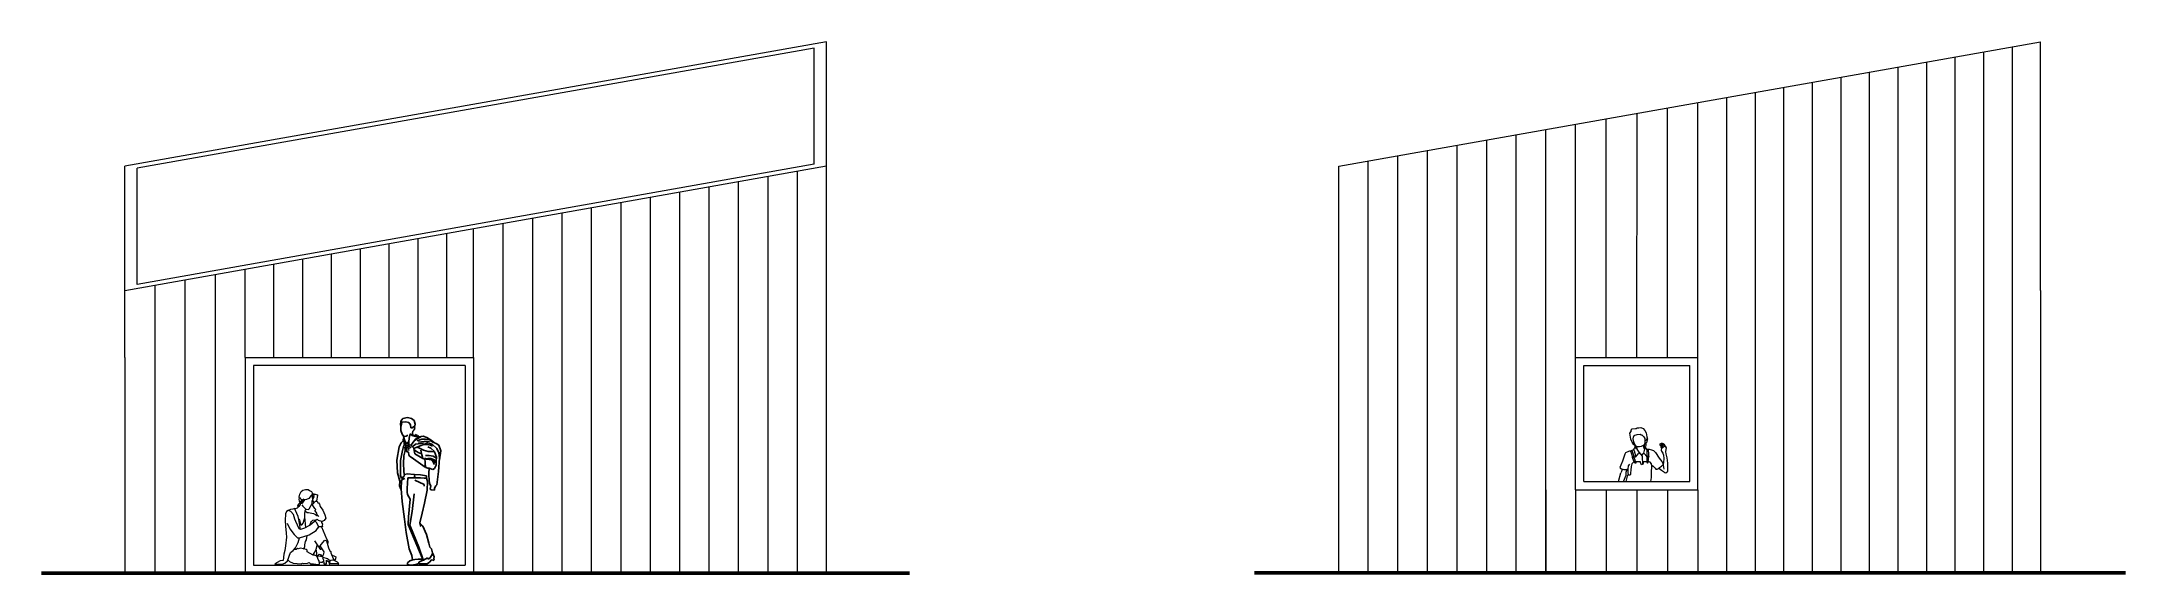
# Model space of a CAD drawing. Header units: inches. Extents: x 12.2 to 37.2, y 18.4 to 24.8.
import ezdxf

# ---------------------------------------------------------------- set-up
doc = ezdxf.new("R2010")
doc.units = ezdxf.units.IN
doc.header["$MEASUREMENT"] = 0
for name, color, linetype in [('PERSONE', 7, 'Continuous'), ('prospetto 1', 7, 'Continuous'), ('prospetto 2', 7, 'Continuous')]:
    doc.layers.add(name, color=color, linetype=linetype)

# ---------------------------------------------------------------- blocks, each defined once
blk = doc.blocks.new('_I14B10')
at = {"color": 0, "linetype": 'Continuous'}
for p, q in [((0.016, 1.512), (-0.036, 1.482)), ((0.058, 1.528), (0.016, 1.512)), ((0.085, 1.527), (0.058, 1.528)), ((0.164, 1.476), (0.085, 1.527)), ((0.123, 1.525), (0.101, 1.519)), ((0.15, 1.525), (0.112, 1.534)), ((0.112, 1.534), (0.148, 1.496)), ((0.145, 1.55), (0.128, 1.528)), ((0.163, 1.532), (0.145, 1.55)), ((0.19, 1.539), (0.15, 1.525)), ((0.157, 1.675), (0.168, 1.718)), ((0.163, 1.639), (0.157, 1.675)), ((0.17, 1.648), (0.159, 1.633)), ((0.159, 1.633), (0.166, 1.606)), ((0.177, 1.545), (0.163, 1.532)), ((0.166, 1.606), (0.184, 1.59)), ((0.168, 1.718), (0.2, 1.743)), ((0.181, 1.637), (0.17, 1.648)), ((0.188, 1.537), (0.177, 1.545)), ((0.193, 1.628), (0.181, 1.637)), ((0.184, 1.59), (0.186, 1.566)), ((0.186, 1.566), (0.191, 1.541)), ((0.217, 1.556), (0.19, 1.539)), ((0.206, 1.628), (0.193, 1.628)), ((0.2, 1.743), (0.249, 1.752)), ((0.211, 1.666), (0.206, 1.628)), ((0.233, 1.694), (0.211, 1.666)), ((0.226, 1.503), (0.217, 1.556)), ((0.267, 1.702), (0.233, 1.694)), ((0.242, 1.541), (0.264, 1.528)), ((0.249, 1.752), (0.302, 1.741)), ((0.264, 1.528), (0.291, 1.527)), ((0.314, 1.698), (0.267, 1.702)), ((0.28, 1.474), (0.296, 1.527)), ((0.287, 1.509), (0.298, 1.487)), ((0.291, 1.527), (0.311, 1.554)), ((0.302, 1.741), (0.327, 1.709)), ((0.311, 1.554), (0.327, 1.597)), ((0.32, 1.671), (0.314, 1.698)), ((0.327, 1.639), (0.32, 1.671)), ((0.327, 1.709), (0.332, 1.669)), ((0.332, 1.669), (0.327, 1.646)), ((0.327, 1.597), (0.327, 1.639)), ((-0.13, 1.422), (-0.153, 1.352)), ((-0.153, 1.352), (-0.137, 1.243)), ((-0.13, 1.33), (-0.139, 1.263)), ((-0.139, 1.263), (-0.124, 1.104)), ((-0.099, 1.44), (-0.13, 1.422)), ((-0.105, 1.382), (-0.13, 1.33)), ((-0.052, 1.429), (-0.105, 1.382)), ((-0.076, 1.341), (-0.101, 1.278)), ((-0.061, 1.287), (-0.101, 1.263)), ((-0.101, 1.278), (-0.097, 1.227)), ((-0.079, 1.447), (-0.099, 1.44)), ((-0.036, 1.482), (-0.079, 1.447)), ((-0.034, 1.386), (-0.079, 1.344)), ((-0.049, 1.343), (-0.076, 1.341)), ((-0.034, 1.471), (-0.067, 1.454)), ((-0.032, 1.26), (-0.067, 1.249)), ((-0.012, 1.296), (-0.061, 1.287)), ((-0.029, 1.42), (-0.054, 1.408)), ((-0.003, 1.447), (-0.052, 1.429)), ((-0.002, 1.344), (-0.049, 1.343)), ((0.002, 1.465), (-0.034, 1.471)), ((0.002, 1.4), (-0.034, 1.386)), ((0.002, 1.261), (-0.032, 1.26)), ((-0.029, 1.487), (0.029, 1.494)), ((0.009, 1.429), (-0.029, 1.42)), ((0.029, 1.296), (-0.012, 1.296)), ((0.063, 1.424), (-0.003, 1.447)), ((0.056, 1.361), (-0.002, 1.344)), ((0.045, 1.463), (0.002, 1.465)), ((0.029, 1.258), (0.002, 1.261)), ((0.049, 1.429), (0.009, 1.429)), ((0.031, 1.261), (0.013, 1.252)), ((0.029, 1.494), (0.074, 1.491)), ((0.042, 1.26), (0.031, 1.261)), ((0.204, 1.278), (0.034, 1.157)), ((0.034, 1.227), (0.042, 1.26)), ((0.042, 1.252), (0.061, 1.26)), ((0.114, 1.458), (0.045, 1.463)), ((0.152, 1.431), (0.056, 1.445)), ((0.103, 1.384), (0.056, 1.361)), ((0.161, 1.316), (0.061, 1.261)), ((0.061, 1.26), (0.076, 1.305)), ((0.134, 1.397), (0.063, 1.424)), ((0.074, 1.491), (0.13, 1.471)), ((0.076, 1.305), (0.087, 1.359)), ((0.08, 1.316), (0.119, 1.334)), ((0.13, 1.397), (0.103, 1.384)), ((0.119, 1.334), (0.155, 1.355)), ((0.17, 1.38), (0.134, 1.397)), ((0.148, 1.496), (0.191, 1.442)), ((0.184, 1.404), (0.152, 1.431)), ((0.155, 1.355), (0.17, 1.368)), ((0.166, 1.355), (0.161, 1.316)), ((0.173, 1.386), (0.166, 1.355)), ((0.188, 1.402), (0.173, 1.386)), ((0.202, 1.417), (0.188, 1.402)), ((0.191, 1.442), (0.202, 1.415)), ((0.202, 1.415), (0.213, 1.424)), ((0.204, 1.389), (0.219, 1.402)), ((0.222, 1.288), (0.204, 1.278)), ((0.213, 1.424), (0.229, 1.42)), ((0.219, 1.402), (0.233, 1.408)), ((0.231, 1.306), (0.222, 1.288)), ((0.244, 1.388), (0.224, 1.377)), ((0.233, 1.46), (0.226, 1.503)), ((0.255, 1.366), (0.228, 1.359)), ((0.231, 1.417), (0.233, 1.46)), ((0.231, 1.42), (0.237, 1.408)), ((0.235, 1.335), (0.231, 1.306)), ((0.233, 1.408), (0.251, 1.397)), ((0.246, 1.341), (0.235, 1.335)), ((0.256, 1.453), (0.237, 1.456)), ((0.262, 1.436), (0.237, 1.442)), ((0.237, 1.442), (0.237, 1.42)), ((0.237, 1.42), (0.258, 1.418)), ((0.256, 1.384), (0.244, 1.388)), ((0.253, 1.341), (0.246, 1.341)), ((0.251, 1.397), (0.256, 1.384)), ((0.264, 1.35), (0.253, 1.341)), ((0.255, 1.384), (0.262, 1.377)), ((0.264, 1.361), (0.255, 1.366)), ((0.265, 1.44), (0.256, 1.453)), ((0.258, 1.418), (0.276, 1.389)), ((0.26, 1.417), (0.283, 1.426)), ((0.269, 1.431), (0.262, 1.436)), ((0.262, 1.377), (0.264, 1.361)), ((0.264, 1.359), (0.264, 1.35)), ((0.278, 1.447), (0.265, 1.44)), ((0.269, 1.444), (0.28, 1.474)), ((0.278, 1.444), (0.269, 1.431)), ((0.276, 1.389), (0.276, 1.355)), ((0.276, 1.355), (0.292, 1.294)), ((0.3, 1.467), (0.278, 1.447)), ((0.289, 1.453), (0.278, 1.444)), ((0.28, 1.389), (0.294, 1.393)), ((0.285, 1.429), (0.289, 1.436)), ((0.294, 1.404), (0.285, 1.429)), ((0.289, 1.436), (0.289, 1.453)), ((0.292, 1.294), (0.296, 1.2)), ((0.307, 1.355), (0.294, 1.404)), ((0.298, 1.487), (0.3, 1.467)), ((0.302, 1.469), (0.325, 1.447)), ((0.33, 1.236), (0.307, 1.355)), ((0.325, 1.447), (0.348, 1.4)), ((0.348, 1.4), (0.376, 1.24)), ((-0.124, 1.104), (-0.105, 0.944)), ((-0.097, 1.205), (-0.099, 1.18)), ((-0.099, 1.18), (-0.079, 1.139)), ((-0.067, 1.249), (-0.097, 1.227)), ((-0.097, 1.227), (-0.097, 1.205)), ((-0.067, 1.236), (-0.086, 1.207)), ((-0.079, 1.139), (-0.058, 1.128)), ((-0.056, 1.223), (-0.077, 1.187)), ((-0.014, 1.254), (-0.067, 1.236)), ((-0.058, 1.128), (-0.012, 1.144)), ((-0.038, 1.245), (-0.056, 1.223)), ((-0.014, 1.249), (-0.038, 1.245)), ((-0.016, 0.96), (-0.009, 1.057)), ((0.024, 1.254), (-0.014, 1.254)), ((0.013, 1.252), (-0.014, 1.249)), ((-0.012, 1.144), (0.002, 1.144)), ((-0.009, 1.085), (-0.012, 1.142)), ((-0.009, 1.057), (-0.009, 1.085)), ((0.002, 1.144), (0.027, 1.153)), ((0.007, 0.985), (0.018, 1.025)), ((0.018, 1.052), (0.092, 1.065)), ((0.018, 1.025), (0.018, 1.052)), ((0.047, 1.025), (0.024, 1.023)), ((0.027, 1.153), (0.034, 1.178)), ((0.034, 1.178), (0.034, 1.227)), ((0.09, 1.027), (0.047, 1.025)), ((0.168, 1.027), (0.09, 1.027)), ((0.092, 1.065), (0.166, 1.066)), ((0.166, 1.066), (0.159, 1.05)), ((0.159, 1.05), (0.168, 1.027)), ((0.164, 1.066), (0.173, 1.068)), ((0.17, 1.029), (0.202, 1.029)), ((0.173, 1.068), (0.247, 1.074)), ((0.202, 1.029), (0.244, 1.027)), ((0.244, 1.027), (0.253, 0.9)), ((0.247, 1.074), (0.285, 1.066)), ((0.311, 1.007), (0.28, 1.018)), ((0.285, 1.066), (0.287, 1.048)), ((0.291, 1.113), (0.287, 1.068)), ((0.287, 1.048), (0.318, 1.018)), ((0.296, 1.2), (0.291, 1.113)), ((0.298, 1.038), (0.311, 1.005)), ((0.311, 1.005), (0.32, 1.001)), ((0.318, 1.018), (0.33, 1.054)), ((0.33, 1.054), (0.33, 1.236)), ((0.366, 1.086), (0.341, 0.989)), ((0.376, 1.24), (0.366, 1.086)), ((-0.105, 0.944), (-0.094, 0.931)), ((-0.094, 0.931), (-0.079, 0.904)), ((-0.079, 0.904), (-0.079, 0.879)), ((-0.079, 0.879), (-0.036, 0.881)), ((-0.036, 0.881), (-0.027, 0.89)), ((-0.032, 0.933), (-0.016, 0.96)), ((-0.027, 0.89), (-0.032, 0.933)), ((0.011, 0.877), (0.007, 0.985)), ((0.043, 0.724), (0.011, 0.877)), ((0.159, 1.001), (0.045, 0.946)), ((0.045, 0.946), (0.045, 0.929)), ((0.191, 0.623), (0.168, 0.835)), ((0.231, 0.799), (0.217, 0.772)), ((0.217, 0.772), (0.237, 0.559)), ((0.247, 0.828), (0.231, 0.799)), ((0.251, 0.855), (0.247, 0.828)), ((0.253, 0.902), (0.251, 0.855)), ((0.311, 0.742), (0.323, 0.895)), ((0.32, 1.001), (0.323, 0.891)), ((0.341, 0.989), (0.323, 0.983)), ((0.345, 0.933), (0.327, 0.893)), ((0.341, 0.985), (0.345, 0.933)), ((0.072, 0.604), (0.043, 0.724)), ((0.101, 0.485), (0.072, 0.604)), ((0.22, 0.456), (0.191, 0.623)), ((0.237, 0.559), (0.238, 0.467)), ((0.265, 0.368), (0.282, 0.529)), ((0.282, 0.529), (0.311, 0.742)), ((-0.011, 0.242), (0.02, 0.345)), ((0.02, 0.345), (0.061, 0.446)), ((0.061, 0.446), (0.089, 0.471)), ((0.168, 0.294), (0.072, 0.063)), ((0.089, 0.442), (0.101, 0.485)), ((0.11, 0.191), (0.22, 0.456)), ((0.238, 0.467), (0.168, 0.294)), ((0.229, 0.173), (0.265, 0.368)), ((-0.072, 0.076), (-0.065, 0.097)), ((-0.07, 0.058), (-0.072, 0.076)), ((-0.072, 0.041), (-0.07, 0.058)), ((-0.056, 0.031), (-0.072, 0.041)), ((-0.065, 0.097), (-0.056, 0.115)), ((-0.056, 0.115), (-0.023, 0.061)), ((-0.045, 0.045), (-0.056, 0.031)), ((-0.052, 0.123), (-0.04, 0.171)), ((-0.05, 0.115), (-0.052, 0.123)), ((-0.018, 0.014), (-0.045, 0.045)), ((-0.04, 0.171), (-0.02, 0.191)), ((-0.023, 0.061), (-0.003, 0.049)), ((-0.02, 0.191), (-0.011, 0.242)), ((0.009, -0.007), (-0.018, 0.014)), ((-0.003, 0.049), (0.007, 0.063)), ((0.007, 0.063), (0.056, 0.038)), ((0.056, 0.038), (0.081, 0.029)), ((0.06, 0.04), (0.11, 0.191)), ((0.065, 0.049), (0.121, 0.047)), ((0.081, 0.029), (0.112, 0.011)), ((0.112, 0.011), (0.11, -0.006)), ((0.121, 0.047), (0.159, 0.045)), ((0.159, 0.045), (0.186, 0.04)), ((0.184, 0.04), (0.219, 0.027)), ((0.186, 0.04), (0.195, 0.094)), ((0.195, 0.094), (0.229, 0.173)), ((0.219, 0.027), (0.247, 0.005)), ((0.247, 0.005), (0.249, -0.015)), ((0.109, -0.006), (0.009, -0.007)), ((0.148, -0.015), (0.112, -0.004)), ((0.206, -0.022), (0.148, -0.015)), ((0.249, -0.015), (0.206, -0.022))]:
    blk.add_line(p, q, dxfattribs=at)

msp = doc.modelspace()

# ---------------------------------------------------------------- linework, layer by layer
at = {"lineweight": 15}
for p, q in [((16.342, 21), (16.342, 22.365)), ((16.689, 21), (16.689, 22.427)), ((17.036, 21), (17.036, 22.488)), ((17.358, 21), (17.358, 22.545)), ((14.955, 21), (14.955, 22.119)), ((15.302, 21), (15.302, 22.18)), ((15.649, 21), (15.649, 22.242)), ((15.996, 21), (15.996, 22.304)), ((14.608, 21), (14.608, 22.057))]:
    msp.add_line(p, q, dxfattribs=at)
at = {"lineweight": 50}
msp.add_line((12.158, 18.4), (22.608, 18.4), dxfattribs=at)
at = {"lineweight": 50, "ltscale": 0.1}
msp.add_line((26.758, 18.405), (37.244, 18.405), dxfattribs=at)
at = {"layer": 'PERSONE', "lineweight": 15}
for p, q in [((31.28, 20.086), (31.296, 20.107)), ((31.282, 20.065), (31.28, 20.086)), ((31.296, 20.125), (31.307, 20.138)), ((31.296, 20.107), (31.296, 20.125)), ((31.307, 20.138), (31.346, 20.144)), ((31.346, 20.144), (31.358, 20.142)), ((31.354, 20.066), (31.367, 20.072)), ((31.358, 20.142), (31.363, 20.152)), ((31.363, 20.152), (31.386, 20.15)), ((31.367, 20.072), (31.404, 20.077)), ((31.386, 20.15), (31.41, 20.154)), ((31.404, 20.077), (31.414, 20.068)), ((31.41, 20.154), (31.44, 20.142)), ((31.414, 20.068), (31.422, 20.069)), ((31.422, 20.069), (31.445, 20.042)), ((31.44, 20.142), (31.46, 20.12)), ((31.46, 20.12), (31.474, 20.091)), ((31.474, 20.091), (31.485, 20.044)), ((31.22, 19.833), (31.19, 19.751)), ((31.226, 19.849), (31.22, 19.833)), ((31.261, 19.866), (31.226, 19.849)), ((31.276, 19.871), (31.261, 19.866)), ((31.285, 19.871), (31.276, 19.871)), ((31.29, 20.016), (31.282, 20.065)), ((31.302, 19.878), (31.285, 19.871)), ((31.287, 19.871), (31.297, 19.837)), ((31.306, 19.977), (31.29, 20.016)), ((31.297, 19.837), (31.311, 19.797)), ((31.313, 19.882), (31.302, 19.878)), ((31.304, 19.879), (31.318, 19.833)), ((31.328, 19.947), (31.306, 19.977)), ((31.326, 19.882), (31.313, 19.882)), ((31.317, 20.017), (31.321, 20.037)), ((31.325, 19.984), (31.317, 20.017)), ((31.318, 19.833), (31.325, 19.804)), ((31.321, 20.037), (31.325, 20.056)), ((31.322, 19.975), (31.328, 19.96)), ((31.332, 19.901), (31.324, 19.889)), ((31.324, 19.889), (31.33, 19.873)), ((31.325, 20.056), (31.334, 20.057)), ((31.34, 19.951), (31.325, 19.984)), ((31.328, 19.96), (31.334, 19.963)), ((31.336, 19.946), (31.328, 19.947)), ((31.33, 19.873), (31.339, 19.846)), ((31.342, 19.925), (31.332, 19.901)), ((31.334, 20.064), (31.354, 20.066)), ((31.334, 20.057), (31.334, 20.064)), ((31.347, 19.922), (31.336, 19.946)), ((31.339, 19.846), (31.342, 19.827)), ((31.355, 19.931), (31.34, 19.951)), ((31.346, 19.918), (31.342, 19.925)), ((31.342, 19.827), (31.343, 19.801)), ((31.36, 19.897), (31.346, 19.918)), ((31.347, 19.797), (31.387, 19.846)), ((31.375, 19.924), (31.355, 19.931)), ((31.36, 19.931), (31.361, 19.896)), ((31.361, 19.896), (31.385, 19.86)), ((31.396, 19.922), (31.375, 19.924)), ((31.385, 19.86), (31.409, 19.832)), ((31.387, 19.846), (31.398, 19.844)), ((31.413, 19.928), (31.396, 19.922)), ((31.409, 19.832), (31.425, 19.811)), ((31.445, 19.943), (31.413, 19.928)), ((31.425, 19.811), (31.428, 19.828)), ((31.428, 19.828), (31.433, 19.837)), ((31.433, 19.837), (31.445, 19.847)), ((31.445, 20.042), (31.458, 20.021)), ((31.459, 19.963), (31.445, 19.943)), ((31.445, 19.847), (31.455, 19.878)), ((31.445, 19.847), (31.488, 19.802)), ((31.448, 19.919), (31.448, 19.947)), ((31.457, 19.925), (31.448, 19.929)), ((31.448, 19.929), (31.457, 19.923)), ((31.45, 19.902), (31.448, 19.919)), ((31.458, 19.898), (31.45, 19.902)), ((31.46, 19.929), (31.454, 19.927)), ((31.455, 19.878), (31.458, 19.898)), ((31.472, 19.911), (31.457, 19.925)), ((31.457, 19.923), (31.458, 19.898)), ((31.458, 20.021), (31.461, 19.987)), ((31.461, 19.987), (31.459, 19.963)), ((31.464, 19.935), (31.46, 19.929)), ((31.466, 19.997), (31.461, 19.998)), ((31.469, 19.928), (31.464, 19.935)), ((31.474, 20.001), (31.466, 19.997)), ((31.47, 19.941), (31.469, 19.928)), ((31.471, 19.967), (31.47, 19.941)), ((31.485, 19.979), (31.471, 19.967)), ((31.484, 19.89), (31.472, 19.911)), ((31.478, 20.017), (31.474, 20.001)), ((31.48, 19.897), (31.51, 19.893)), ((31.487, 19.879), (31.484, 19.89)), ((31.485, 20.044), (31.493, 20.016)), ((31.487, 20.014), (31.485, 19.979)), ((31.493, 20.016), (31.487, 20.014)), ((31.489, 19.809), (31.487, 19.879)), ((31.5, 19.894), (31.501, 19.874)), ((31.501, 19.874), (31.504, 19.847)), ((31.504, 19.847), (31.503, 19.808)), ((31.51, 19.893), (31.541, 19.887)), ((31.541, 19.887), (31.563, 19.879)), ((31.563, 19.879), (31.587, 19.853)), ((31.587, 19.853), (31.632, 19.788)), ((31.641, 19.953), (31.636, 19.947)), ((31.636, 19.947), (31.644, 19.944)), ((31.654, 19.961), (31.641, 19.953)), ((31.644, 19.944), (31.655, 19.947)), ((31.655, 19.946), (31.653, 19.933)), ((31.653, 19.933), (31.653, 19.916)), ((31.653, 19.916), (31.658, 19.914)), ((31.671, 19.963), (31.654, 19.961)), ((31.667, 19.954), (31.655, 19.946)), ((31.655, 19.947), (31.663, 19.951)), ((31.659, 19.911), (31.657, 19.88)), ((31.657, 19.88), (31.661, 19.87)), ((31.662, 19.929), (31.658, 19.911)), ((31.658, 19.911), (31.663, 19.91)), ((31.661, 19.87), (31.676, 19.847)), ((31.666, 19.944), (31.662, 19.929)), ((31.663, 19.91), (31.669, 19.916)), ((31.675, 19.947), (31.666, 19.944)), ((31.669, 19.916), (31.671, 19.922)), ((31.673, 19.958), (31.671, 19.963)), ((31.675, 19.934), (31.671, 19.929)), ((31.671, 19.929), (31.671, 19.914)), ((31.671, 19.914), (31.674, 19.913)), ((31.681, 19.957), (31.673, 19.958)), ((31.674, 19.913), (31.682, 19.924)), ((31.686, 19.943), (31.675, 19.934)), ((31.676, 19.847), (31.683, 19.824)), ((31.697, 19.946), (31.681, 19.957)), ((31.682, 19.924), (31.695, 19.932)), ((31.683, 19.824), (31.687, 19.783)), ((31.708, 19.932), (31.697, 19.946)), ((31.718, 19.912), (31.708, 19.932)), ((31.713, 19.862), (31.716, 19.889)), ((31.716, 19.838), (31.713, 19.862)), ((31.716, 19.889), (31.718, 19.912)), ((31.728, 19.789), (31.716, 19.838)), ((31.142, 19.505), (31.17, 19.609)), ((31.171, 19.701), (31.157, 19.675)), ((31.157, 19.675), (31.165, 19.663)), ((31.165, 19.663), (31.205, 19.65)), ((31.177, 19.624), (31.17, 19.609)), ((31.19, 19.751), (31.171, 19.701)), ((31.188, 19.654), (31.177, 19.624)), ((31.202, 19.505), (31.235, 19.58)), ((31.205, 19.65), (31.24, 19.651)), ((31.234, 19.616), (31.248, 19.654)), ((31.235, 19.58), (31.234, 19.616)), ((31.234, 19.505), (31.256, 19.584)), ((31.24, 19.651), (31.256, 19.659)), ((31.26, 19.694), (31.256, 19.654)), ((31.256, 19.654), (31.256, 19.618)), ((31.256, 19.618), (31.258, 19.582)), ((31.261, 19.58), (31.256, 19.584)), ((31.273, 19.712), (31.26, 19.694)), ((31.281, 19.583), (31.261, 19.58)), ((31.286, 19.591), (31.281, 19.583)), ((31.29, 19.643), (31.285, 19.609)), ((31.285, 19.609), (31.286, 19.591)), ((31.295, 19.686), (31.29, 19.643)), ((31.303, 19.719), (31.295, 19.686)), ((31.319, 19.734), (31.303, 19.719)), ((31.32, 19.802), (31.307, 19.797)), ((31.307, 19.797), (31.307, 19.789)), ((31.307, 19.789), (31.314, 19.789)), ((31.312, 19.788), (31.318, 19.768)), ((31.314, 19.789), (31.331, 19.795)), ((31.318, 19.768), (31.326, 19.748)), ((31.335, 19.741), (31.319, 19.734)), ((31.325, 19.804), (31.32, 19.802)), ((31.329, 19.805), (31.325, 19.804)), ((31.326, 19.748), (31.332, 19.75)), ((31.332, 19.799), (31.329, 19.805)), ((31.331, 19.795), (31.332, 19.799)), ((31.342, 19.762), (31.331, 19.794)), ((31.332, 19.75), (31.343, 19.755)), ((31.334, 19.746), (31.344, 19.75)), ((31.337, 19.731), (31.334, 19.746)), ((31.344, 19.725), (31.337, 19.731)), ((31.343, 19.755), (31.342, 19.762)), ((31.343, 19.801), (31.347, 19.797)), ((31.344, 19.75), (31.352, 19.739)), ((31.352, 19.727), (31.344, 19.725)), ((31.377, 19.742), (31.35, 19.741)), ((31.352, 19.739), (31.352, 19.727)), ((31.406, 19.741), (31.377, 19.742)), ((31.406, 19.734), (31.406, 19.741)), ((31.41, 19.723), (31.406, 19.734)), ((31.419, 19.706), (31.41, 19.723)), ((31.43, 19.713), (31.419, 19.706)), ((31.425, 19.812), (31.426, 19.778)), ((31.426, 19.778), (31.429, 19.738)), ((31.429, 19.738), (31.429, 19.711)), ((31.433, 19.708), (31.43, 19.713)), ((31.439, 19.728), (31.433, 19.708)), ((31.44, 19.744), (31.439, 19.728)), ((31.462, 19.744), (31.44, 19.744)), ((31.486, 19.742), (31.462, 19.744)), ((31.484, 19.801), (31.483, 19.806)), ((31.496, 19.799), (31.484, 19.801)), ((31.485, 19.78), (31.484, 19.759)), ((31.484, 19.759), (31.488, 19.756)), ((31.485, 19.801), (31.485, 19.78)), ((31.489, 19.753), (31.485, 19.743)), ((31.485, 19.743), (31.487, 19.73)), ((31.487, 19.73), (31.493, 19.725)), ((31.488, 19.802), (31.489, 19.809)), ((31.488, 19.756), (31.5, 19.755)), ((31.493, 19.749), (31.489, 19.753)), ((31.49, 19.811), (31.501, 19.809)), ((31.498, 19.752), (31.493, 19.749)), ((31.493, 19.725), (31.499, 19.737)), ((31.506, 19.8), (31.496, 19.799)), ((31.499, 19.737), (31.498, 19.752)), ((31.5, 19.755), (31.504, 19.761)), ((31.512, 19.741), (31.5, 19.741)), ((31.501, 19.809), (31.508, 19.805)), ((31.504, 19.761), (31.504, 19.798)), ((31.508, 19.805), (31.506, 19.8)), ((31.525, 19.737), (31.512, 19.741)), ((31.541, 19.718), (31.525, 19.737)), ((31.538, 19.614), (31.545, 19.689)), ((31.538, 19.553), (31.538, 19.614)), ((31.545, 19.689), (31.541, 19.718)), ((31.545, 19.702), (31.558, 19.69)), ((31.558, 19.69), (31.582, 19.664)), ((31.582, 19.664), (31.59, 19.652)), ((31.59, 19.652), (31.609, 19.654)), ((31.609, 19.654), (31.623, 19.661)), ((31.623, 19.661), (31.637, 19.673)), ((31.629, 19.665), (31.66, 19.64)), ((31.632, 19.788), (31.663, 19.746)), ((31.637, 19.673), (31.66, 19.69)), ((31.66, 19.69), (31.678, 19.708)), ((31.66, 19.64), (31.684, 19.624)), ((31.663, 19.746), (31.681, 19.719)), ((31.684, 19.736), (31.678, 19.713)), ((31.678, 19.713), (31.679, 19.698)), ((31.679, 19.698), (31.682, 19.677)), ((31.682, 19.677), (31.689, 19.654)), ((31.687, 19.783), (31.684, 19.736)), ((31.684, 19.624), (31.697, 19.614)), ((31.697, 19.614), (31.71, 19.611)), ((31.71, 19.611), (31.726, 19.62)), ((31.726, 19.62), (31.735, 19.63)), ((31.734, 19.724), (31.728, 19.789)), ((31.734, 19.66), (31.734, 19.724)), ((31.735, 19.63), (31.734, 19.66)), ((31.531, 19.506), (31.538, 19.553))]:
    msp.add_line(p, q, dxfattribs=at)
at = {"layer": 'prospetto 1', "lineweight": 13}
for p, q in [((21.608, 24.8), (13.158, 23.3)), ((21.458, 24.723), (13.308, 23.276)), ((21.458, 23.324), (21.458, 24.723)), ((21.608, 23.291), (21.608, 24.8)), ((13.158, 21.802), (13.158, 23.3)), ((21.458, 23.324), (13.308, 21.877)), ((13.308, 21.877), (13.308, 23.276)), ((15.259, 19.317), (15.265, 19.353)), ((15.261, 19.304), (15.259, 19.317)), ((15.265, 19.353), (15.283, 19.386)), ((15.283, 19.386), (15.304, 19.402)), ((15.304, 19.402), (15.336, 19.409)), ((15.336, 19.409), (15.365, 19.408)), ((15.365, 19.408), (15.383, 19.397)), ((15.401, 19.337), (15.373, 19.3)), ((15.383, 19.397), (15.405, 19.383)), ((15.409, 19.346), (15.401, 19.337)), ((15.405, 19.383), (15.414, 19.368)), ((15.416, 19.343), (15.409, 19.346)), ((15.414, 19.368), (15.413, 19.361)), ((15.413, 19.361), (15.421, 19.351)), ((15.421, 19.29), (15.416, 19.343)), ((15.42, 19.343), (15.425, 19.348)), ((15.422, 19.318), (15.42, 19.343)), ((15.421, 19.351), (15.421, 19.345)), ((15.422, 19.35), (15.423, 19.358)), ((15.43, 19.305), (15.422, 19.318)), ((15.423, 19.358), (15.435, 19.356)), ((15.423, 19.288), (15.435, 19.317)), ((15.425, 19.348), (15.448, 19.347)), ((15.432, 19.334), (15.43, 19.328)), ((15.43, 19.328), (15.434, 19.318)), ((15.438, 19.33), (15.432, 19.334)), ((15.435, 19.356), (15.477, 19.346)), ((15.435, 19.317), (15.438, 19.33)), ((15.48, 19.337), (15.466, 19.274)), ((15.477, 19.346), (15.48, 19.337)), ((15.095, 19.117), (15.088, 19.035)), ((15.106, 19.143), (15.095, 19.117)), ((15.127, 19.157), (15.106, 19.143)), ((15.154, 19.168), (15.127, 19.157)), ((15.159, 19.145), (15.138, 19.153)), ((15.181, 19.174), (15.154, 19.168)), ((15.189, 19.109), (15.159, 19.145)), ((15.207, 19.179), (15.181, 19.174)), ((15.205, 19.051), (15.189, 19.109)), ((15.216, 19.156), (15.207, 19.179)), ((15.234, 19.185), (15.208, 19.178)), ((15.247, 19.083), (15.216, 19.156)), ((15.243, 19.191), (15.234, 19.185)), ((15.245, 19.227), (15.239, 19.214)), ((15.239, 19.214), (15.241, 19.204)), ((15.241, 19.204), (15.245, 19.2)), ((15.256, 19.206), (15.243, 19.191)), ((15.244, 19.209), (15.25, 19.219)), ((15.246, 19.203), (15.244, 19.209)), ((15.254, 19.236), (15.245, 19.227)), ((15.245, 19.2), (15.252, 19.201)), ((15.252, 19.201), (15.246, 19.203)), ((15.256, 19.049), (15.247, 19.083)), ((15.25, 19.219), (15.258, 19.221)), ((15.263, 19.245), (15.254, 19.236)), ((15.263, 19.307), (15.255, 19.292)), ((15.255, 19.292), (15.257, 19.27)), ((15.27, 19.23), (15.256, 19.206)), ((15.257, 19.27), (15.269, 19.253)), ((15.258, 19.221), (15.264, 19.22)), ((15.274, 19.304), (15.263, 19.307)), ((15.266, 19.256), (15.263, 19.245)), ((15.269, 19.253), (15.28, 19.248)), ((15.272, 19.251), (15.27, 19.23)), ((15.282, 19.289), (15.274, 19.304)), ((15.279, 19.25), (15.284, 19.271)), ((15.286, 19.235), (15.279, 19.25)), ((15.294, 19.286), (15.282, 19.289)), ((15.313, 19.298), (15.283, 19.26)), ((15.283, 19.26), (15.286, 19.235)), ((15.284, 19.271), (15.294, 19.286)), ((15.291, 19.223), (15.301, 19.207)), ((15.294, 19.245), (15.313, 19.298)), ((15.322, 19.285), (15.294, 19.245)), ((15.301, 19.207), (15.34, 19.174)), ((15.319, 19.042), (15.327, 19.067)), ((15.346, 19.288), (15.322, 19.285)), ((15.338, 19.175), (15.326, 19.153)), ((15.326, 19.128), (15.33, 19.146)), ((15.327, 19.079), (15.326, 19.128)), ((15.338, 18.951), (15.327, 19.079)), ((15.33, 19.146), (15.329, 19.158)), ((15.329, 19.158), (15.336, 19.154)), ((15.336, 19.154), (15.34, 19.145)), ((15.34, 19.174), (15.371, 19.17)), ((15.34, 19.145), (15.355, 19.134)), ((15.373, 19.3), (15.346, 19.288)), ((15.355, 19.134), (15.369, 19.131)), ((15.369, 19.131), (15.43, 19.121)), ((15.371, 19.17), (15.38, 19.177)), ((15.38, 19.177), (15.416, 19.239)), ((15.416, 19.273), (15.421, 19.29)), ((15.416, 19.239), (15.416, 19.273)), ((15.417, 19.221), (15.418, 19.228)), ((15.423, 19.216), (15.417, 19.221)), ((15.418, 19.228), (15.456, 19.267)), ((15.425, 19.267), (15.423, 19.288)), ((15.448, 19.182), (15.423, 19.216)), ((15.437, 19.247), (15.425, 19.267)), ((15.43, 19.121), (15.455, 19.11)), ((15.459, 19.17), (15.448, 19.182)), ((15.452, 19.162), (15.459, 19.17)), ((15.452, 19.152), (15.452, 19.162)), ((15.471, 19.124), (15.452, 19.152)), ((15.455, 19.11), (15.47, 19.098)), ((15.456, 19.267), (15.473, 19.268)), ((15.466, 19.274), (15.469, 19.268)), ((15.47, 19.098), (15.479, 19.097)), ((15.471, 19.115), (15.471, 19.124)), ((15.477, 19.101), (15.471, 19.115)), ((15.473, 19.268), (15.482, 19.249)), ((15.495, 19.083), (15.477, 19.101)), ((15.482, 19.249), (15.491, 19.249)), ((15.491, 19.249), (15.501, 19.234)), ((15.501, 19.234), (15.511, 19.206)), ((15.511, 19.206), (15.543, 19.161)), ((15.543, 19.161), (15.567, 19.105)), ((15.579, 19.065), (15.561, 19.035)), ((15.567, 19.105), (15.579, 19.065)), ((15.088, 19.035), (15.092, 18.969)), ((15.092, 18.969), (15.103, 18.885)), ((15.105, 18.837), (15.092, 18.73)), ((15.103, 18.885), (15.105, 18.837)), ((15.114, 19.004), (15.144, 18.937)), ((15.144, 18.937), (15.198, 18.866)), ((15.198, 18.866), (15.24, 18.829)), ((15.218, 19.022), (15.205, 19.051)), ((15.257, 18.935), (15.218, 19.022)), ((15.24, 18.829), (15.264, 18.827)), ((15.247, 18.772), (15.261, 18.827)), ((15.256, 19.051), (15.263, 19.038)), ((15.274, 18.928), (15.256, 19.049)), ((15.274, 18.927), (15.257, 18.935)), ((15.263, 19.038), (15.266, 19.026)), ((15.264, 18.827), (15.378, 18.862)), ((15.266, 19.026), (15.27, 19.003)), ((15.27, 19.003), (15.277, 18.984)), ((15.323, 18.944), (15.274, 18.927)), ((15.277, 18.984), (15.289, 18.982)), ((15.289, 18.982), (15.305, 19.005)), ((15.305, 19.005), (15.319, 19.042)), ((15.383, 18.976), (15.323, 18.944)), ((15.347, 18.803), (15.356, 18.855)), ((15.378, 18.862), (15.463, 18.917)), ((15.412, 18.996), (15.383, 18.976)), ((15.385, 18.977), (15.399, 19.01)), ((15.399, 19.01), (15.405, 19.025)), ((15.405, 19.025), (15.424, 19.039)), ((15.444, 19.022), (15.412, 18.996)), ((15.424, 19.039), (15.453, 19.044)), ((15.456, 19.023), (15.444, 19.022)), ((15.449, 19.029), (15.461, 19.045)), ((15.449, 19.023), (15.449, 19.029)), ((15.453, 19.044), (15.461, 19.044)), ((15.469, 19.007), (15.456, 19.023)), ((15.461, 19.045), (15.473, 19.05)), ((15.463, 18.917), (15.485, 18.952)), ((15.492, 18.963), (15.469, 19.007)), ((15.473, 19.05), (15.488, 19.04)), ((15.485, 18.952), (15.493, 18.952)), ((15.488, 19.04), (15.528, 19.027)), ((15.493, 18.952), (15.492, 18.963)), ((15.526, 18.96), (15.493, 18.958)), ((15.538, 18.964), (15.526, 18.96)), ((15.561, 19.035), (15.528, 19.018)), ((15.528, 19.027), (15.529, 19.013)), ((15.528, 18.961), (15.586, 18.817)), ((15.529, 19.013), (15.538, 18.99)), ((15.538, 18.99), (15.535, 18.974)), ((15.535, 18.974), (15.538, 18.964)), ((15.586, 18.817), (15.605, 18.787)), ((15.072, 18.629), (15.066, 18.555)), ((15.084, 18.676), (15.072, 18.629)), ((15.092, 18.73), (15.084, 18.676)), ((15.116, 18.552), (15.155, 18.649)), ((15.155, 18.649), (15.187, 18.673)), ((15.187, 18.673), (15.214, 18.705)), ((15.222, 18.686), (15.198, 18.687)), ((15.214, 18.705), (15.247, 18.772)), ((15.238, 18.697), (15.222, 18.686)), ((15.251, 18.694), (15.238, 18.697)), ((15.272, 18.701), (15.251, 18.694)), ((15.313, 18.693), (15.272, 18.701)), ((15.305, 18.695), (15.316, 18.7)), ((15.342, 18.688), (15.313, 18.693)), ((15.316, 18.7), (15.325, 18.715)), ((15.324, 18.691), (15.326, 18.742)), ((15.326, 18.742), (15.334, 18.783)), ((15.334, 18.783), (15.347, 18.803)), ((15.353, 18.677), (15.342, 18.688)), ((15.356, 18.657), (15.353, 18.677)), ((15.428, 18.617), (15.356, 18.657)), ((15.424, 18.619), (15.448, 18.655)), ((15.444, 18.618), (15.428, 18.617)), ((15.441, 18.79), (15.482, 18.73)), ((15.469, 18.607), (15.444, 18.618)), ((15.448, 18.655), (15.462, 18.689)), ((15.462, 18.689), (15.472, 18.72)), ((15.471, 18.646), (15.464, 18.695)), ((15.467, 18.607), (15.471, 18.646)), ((15.478, 18.596), (15.469, 18.607)), ((15.472, 18.72), (15.474, 18.741)), ((15.472, 18.604), (15.483, 18.609)), ((15.485, 18.565), (15.478, 18.596)), ((15.48, 18.608), (15.488, 18.617)), ((15.482, 18.73), (15.511, 18.692)), ((15.483, 18.609), (15.499, 18.611)), ((15.499, 18.551), (15.485, 18.565)), ((15.488, 18.617), (15.497, 18.63)), ((15.497, 18.63), (15.522, 18.622)), ((15.499, 18.611), (15.531, 18.604)), ((15.504, 18.708), (15.507, 18.723)), ((15.508, 18.696), (15.504, 18.708)), ((15.507, 18.723), (15.524, 18.747)), ((15.511, 18.692), (15.521, 18.69)), ((15.558, 18.659), (15.512, 18.732)), ((15.522, 18.622), (15.517, 18.611)), ((15.517, 18.611), (15.522, 18.61)), ((15.521, 18.69), (15.534, 18.698)), ((15.522, 18.61), (15.546, 18.609)), ((15.524, 18.747), (15.566, 18.798)), ((15.531, 18.604), (15.544, 18.603)), ((15.545, 18.595), (15.541, 18.588)), ((15.541, 18.588), (15.546, 18.571)), ((15.543, 18.598), (15.548, 18.619)), ((15.549, 18.589), (15.543, 18.598)), ((15.546, 18.571), (15.551, 18.558)), ((15.548, 18.619), (15.557, 18.635)), ((15.601, 18.573), (15.549, 18.589)), ((15.557, 18.635), (15.558, 18.659)), ((15.566, 18.798), (15.604, 18.787)), ((15.587, 18.792), (15.611, 18.706)), ((15.602, 18.769), (15.599, 18.751)), ((15.618, 18.559), (15.601, 18.573)), ((15.605, 18.787), (15.602, 18.769)), ((15.611, 18.706), (15.629, 18.671)), ((15.629, 18.671), (15.638, 18.661)), ((15.638, 18.661), (15.638, 18.646)), ((15.638, 18.646), (15.676, 18.56)), ((15.649, 18.621), (15.684, 18.608)), ((15.688, 18.564), (15.678, 18.559)), ((15.684, 18.608), (15.698, 18.597)), ((15.697, 18.576), (15.688, 18.564)), ((15.698, 18.597), (15.697, 18.576)), ((15.03, 18.551), (14.964, 18.516)), ((14.97, 18.509), (15.054, 18.509)), ((15.066, 18.555), (15.03, 18.551)), ((15.054, 18.509), (15.084, 18.521)), ((15.084, 18.521), (15.116, 18.552)), ((15.12, 18.561), (15.143, 18.541)), ((15.143, 18.541), (15.184, 18.524)), ((15.184, 18.524), (15.281, 18.514)), ((15.281, 18.514), (15.298, 18.521)), ((15.298, 18.521), (15.31, 18.519)), ((15.31, 18.519), (15.357, 18.521)), ((15.357, 18.521), (15.378, 18.53)), ((15.378, 18.53), (15.394, 18.514)), ((15.429, 18.516), (15.49, 18.507)), ((15.502, 18.512), (15.499, 18.551)), ((15.5, 18.539), (15.515, 18.535)), ((15.515, 18.535), (15.527, 18.533)), ((15.527, 18.533), (15.537, 18.535)), ((15.537, 18.535), (15.552, 18.545)), ((15.551, 18.558), (15.554, 18.515)), ((15.554, 18.515), (15.588, 18.513)), ((15.588, 18.513), (15.589, 18.559)), ((15.589, 18.559), (15.615, 18.54)), ((15.615, 18.54), (15.618, 18.519)), ((15.633, 18.52), (15.618, 18.559)), ((15.622, 18.548), (15.638, 18.557)), ((15.644, 18.514), (15.633, 18.52)), ((15.638, 18.557), (15.66, 18.562)), ((15.729, 18.514), (15.644, 18.514)), ((15.66, 18.562), (15.676, 18.559)), ((15.676, 18.56), (15.715, 18.537)), ((15.715, 18.537), (15.731, 18.521)), ((15.731, 18.521), (15.729, 18.514))]:
    msp.add_line(p, q, dxfattribs=at)
at = {"layer": 'prospetto 1', "lineweight": 15}
for p, q in [((21.608, 23.3), (13.158, 21.8)), ((20.545, 23.111), (20.545, 18.4)), ((20.899, 23.174), (20.899, 18.4)), ((21.253, 23.237), (21.253, 18.4)), ((21.608, 21), (21.608, 23.3)), ((19.129, 22.86), (19.129, 18.4)), ((19.483, 22.923), (19.483, 18.4)), ((19.837, 22.985), (19.837, 18.4)), ((20.191, 23.048), (20.191, 18.4)), ((17.712, 22.608), (17.712, 18.4)), ((18.066, 22.671), (18.066, 18.4)), ((18.42, 22.734), (18.42, 18.4)), ((18.775, 22.797), (18.775, 18.4)), ((13.521, 21.864), (13.521, 18.4)), ((13.883, 21.929), (13.883, 18.4)), ((14.246, 21.993), (14.246, 18.4)), ((13.158, 21), (13.158, 21.8)), ((13.158, 21), (13.158, 18.4)), ((13.158, 21), (13.158, 21)), ((14.608, 21), (14.608, 18.4)), ((14.608, 21), (17.358, 21)), ((14.708, 20.9), (14.708, 18.5)), ((17.258, 20.9), (14.708, 20.9)), ((17.258, 20.9), (17.258, 18.5)), ((17.358, 21), (17.358, 18.4)), ((21.608, 18.4), (21.608, 21)), ((21.608, 21), (21.608, 21)), ((13.158, 18.4), (21.608, 18.4)), ((14.708, 18.5), (17.258, 18.5)), ((14.964, 18.516), (14.97, 18.509)), ((15.394, 18.514), (15.429, 18.516)), ((15.49, 18.507), (15.502, 18.512)), ((15.618, 18.519), (15.626, 18.504)), ((15.626, 18.504), (15.639, 18.5)), ((15.639, 18.5), (15.729, 18.5)), ((15.729, 18.5), (15.73, 18.503)), ((15.73, 18.503), (15.73, 18.514))]:
    msp.add_line(p, q, dxfattribs=at)
at = {"layer": 'prospetto 2', "lineweight": 15}
for p, q in [((27.774, 23.3), (36.224, 24.8)), ((35.192, 24.617), (35.192, 18.405)), ((35.536, 24.678), (35.536, 18.405)), ((35.88, 24.739), (35.88, 18.405)), ((36.224, 21.805), (36.224, 24.8)), ((33.817, 24.373), (33.817, 18.405)), ((34.161, 24.434), (34.161, 18.405)), ((34.505, 24.495), (34.505, 18.405)), ((34.849, 24.556), (34.849, 18.405)), ((32.442, 24.129), (32.442, 18.405)), ((32.786, 24.19), (32.786, 18.405)), ((33.13, 24.251), (33.13, 18.405)), ((33.474, 24.312), (33.474, 18.405)), ((30.992, 21), (30.992, 23.871)), ((31.361, 21), (31.365, 23.937)), ((31.73, 21), (31.73, 24.002)), ((32.099, 21), (32.099, 24.068)), ((29.555, 18.405), (29.555, 23.616)), ((29.911, 18.405), (29.911, 23.679)), ((30.267, 18.405), (30.267, 23.743)), ((30.624, 21), (30.624, 23.806)), ((28.13, 18.405), (28.13, 23.363)), ((28.486, 18.405), (28.486, 23.426)), ((28.842, 18.405), (28.842, 23.49)), ((29.199, 18.405), (29.199, 23.553)), ((27.774, 21.805), (27.774, 23.3)), ((27.774, 18.405), (27.774, 21.805)), ((36.224, 21.805), (36.224, 18.405)), ((30.624, 21), (32.099, 21)), ((30.624, 19.405), (30.624, 21)), ((30.724, 19.505), (30.724, 20.9)), ((30.724, 20.9), (31.999, 20.9)), ((31.999, 19.505), (31.999, 20.9)), ((32.099, 19.405), (32.099, 21)), ((30.267, 19.405), (30.267, 18.405)), ((30.624, 19.405), (32.099, 19.405)), ((30.624, 19.405), (30.624, 18.405)), ((30.724, 19.505), (31.999, 19.505)), ((30.992, 19.405), (30.992, 18.405)), ((31.361, 19.405), (31.361, 18.405)), ((31.73, 19.405), (31.73, 18.405)), ((32.099, 19.405), (32.099, 18.405)), ((27.774, 18.405), (36.224, 18.405)), ((27.774, 18.405), (27.774, 18.405))]:
    msp.add_line(p, q, dxfattribs=at)

# ---------------------------------------------------------------- block references
at = {"layer": 'prospetto 1', "lineweight": 13, "xscale": -1}
msp.add_blockref('_I14B10', (16.81, 18.522), dxfattribs=at)

doc.saveas('drawing.dxf')
